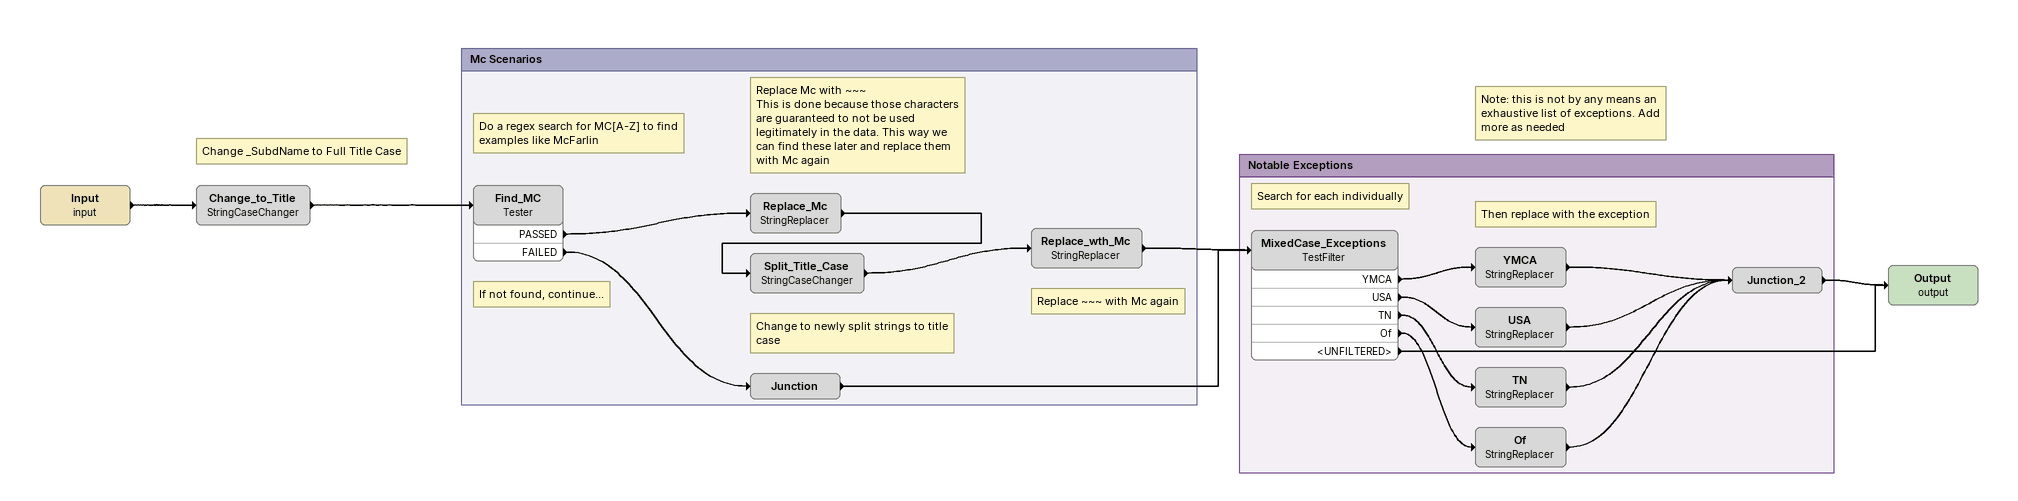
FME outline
Input (input)
    -> Change_to_Title
Note: Change _SubdName to Full Title Case
Change_to_Title: StringCaseChanger
    -> Find_MC
Note: Note: this is not by any means an exhaustive list of exceptions. Add more as needed
Output (output)

Bookmark: Mc Scenarios
Note: Do a regex search for MC[A-Z] to find examples like McFarlin
Note: If not found, continue...
Find_MC: Tester
    PASSED -> Replace_Mc
    FAILED -> Junction
Note: Replace Mc with ~~~ / This is done because those characters are guaranteed to not be used legitimately in the data. This way we can find these later and replace them with Mc again
Replace_Mc: StringReplacer
    -> Split_Title_Case
Note: Change to newly split strings to title case
Split_Title_Case: StringCaseChanger
    -> Replace_wth_Mc
Note: Replace ~~~ with Mc again
Replace_wth_Mc: StringReplacer
    -> MixedCase_Exceptions
Junction
    -> MixedCase_Exceptions

Bookmark: Notable Exceptions
Note: Search for each individually
MixedCase_Exceptions: TestFilter
    YMCA -> YMCA
    USA -> USA
    TN -> TN
    Of -> Of
    <UNFILTERED> -> Output (output)
Note: Then replace with the exception
YMCA: StringReplacer
    -> Junction_2
USA: StringReplacer
    -> Junction_2
TN: StringReplacer
    -> Junction_2
Of: StringReplacer
    -> Junction_2
Junction_2
    -> Output (output)
